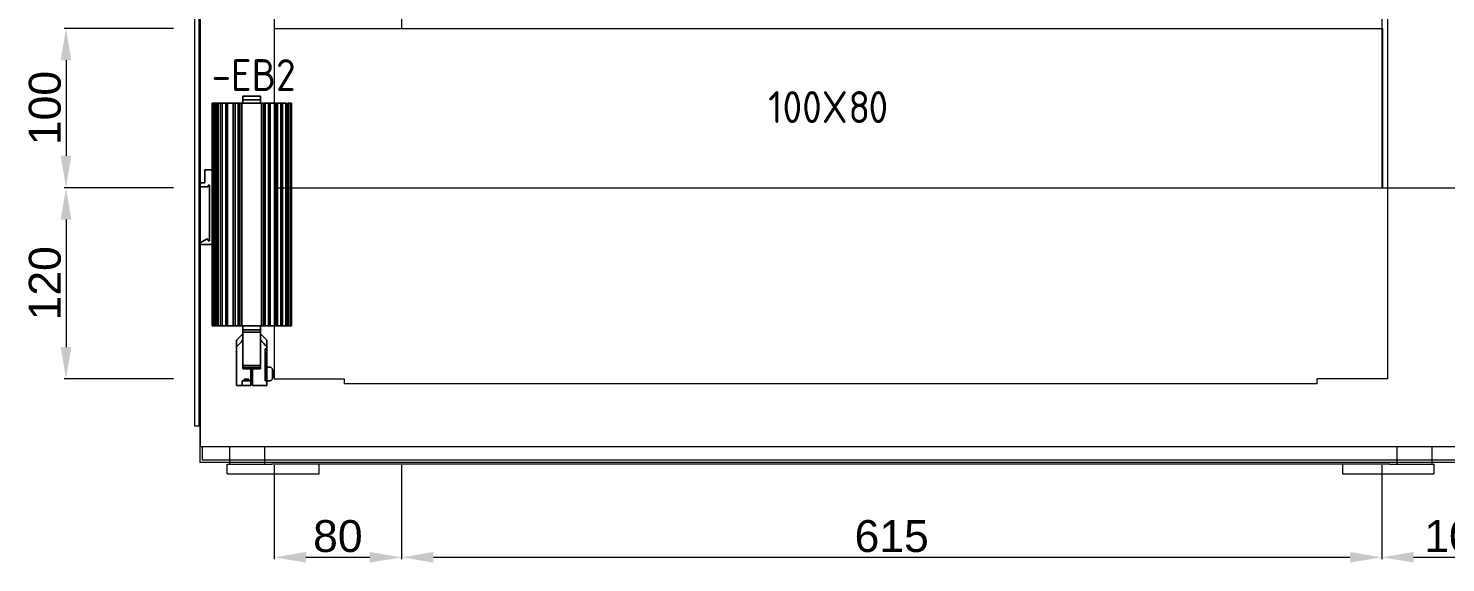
# Model space of a CAD drawing. Header units: millimetres. Extents: x 4137 to 6698, y 1400 to 3585.
# Drawn here: x 4137 to 5027, y 1400 to 1736 of the extents above; entities that cross this region are included whole.
import ezdxf
from ezdxf.enums import TextEntityAlignment as Align

# ---------------------------------------------------------------- set-up
doc = ezdxf.new("R2010")
doc.units = ezdxf.units.MM
doc.layers.add('000-PI-Oprema', color=30, linetype='Continuous', lineweight=5)
for name, color, linetype in [('000-PI-ORMAR', 2, 'Continuous'), ('000-PI_TEXT', 7, 'Continuous'), ('002-PI-Kabelska kanalica', 150, 'Continuous')]:
    doc.layers.add(name, color=color, linetype=linetype)
doc.styles.add('PI0', font='isocpeur.ttf', dxfattribs={"width": 0.9})
doc.styles.get("Standard").update_dxf_attribs({"font": 'arial.ttf'})

msp = doc.modelspace()

# ---------------------------------------------------------------- linework, layer by layer
at = {"color": 0, "linetype": 'ByBlock', "lineweight": 0}
for p, q in [((4271.38, 1688.78), (4271.38, 1693.27)), ((4271.38, 1693.27), (4282.35, 1693.27)), ((4282.35, 1693.27), (4282.35, 1688.78)), ((4251.94, 1688.78), (4271.38, 1688.78)), ((4251.94, 1646.99), (4251.94, 1688.78)), ((4282.35, 1688.78), (4301.79, 1688.78)), ((4301.79, 1688.78), (4301.79, 1549.09)), ((4247.45, 1638.89), (4247.45, 1646.99)), ((4247.45, 1646.99), (4251.94, 1646.99)), ((4244.46, 1636.39), (4244.46, 1638.89)), ((4244.46, 1638.89), (4247.45, 1638.89)), ((4249.44, 1636.39), (4244.46, 1636.39)), ((4250.43, 1637.4), (4249.44, 1637.4)), ((4249.44, 1637.4), (4249.44, 1636.39)), ((4250.43, 1602.48), (4250.43, 1637.4)), ((4244.46, 1601.25), (4248.44, 1603.57)), ((4248.44, 1603.57), (4249.44, 1603.57)), ((4249.44, 1603.57), (4249.44, 1602.48)), ((4249.44, 1602.48), (4250.43, 1602.48)), ((4244.46, 1600.07), (4244.46, 1601.25)), ((4251.94, 1600.07), (4244.46, 1600.07)), ((4251.94, 1549.09), (4251.94, 1600.07)), ((4271.38, 1549.09), (4251.94, 1549.09)), ((4271.38, 1544.09), (4271.38, 1549.09)), ((4301.79, 1549.09), (4282.35, 1549.09)), ((4282.35, 1549.09), (4282.35, 1544.09)), ((4267.4, 1540.11), (4271.38, 1544.09)), ((4267.4, 1511.67), (4267.4, 1540.11)), ((4282.35, 1544.09), (4286.33, 1540.11)), ((4286.33, 1540.11), (4286.33, 1511.67)), ((4276.37, 1511.67), (4267.4, 1511.67)), ((4277.37, 1512.15), (4276.37, 1512.15)), ((4276.37, 1512.15), (4276.37, 1511.67)), ((4277.37, 1511.67), (4277.37, 1512.15)), ((4286.33, 1511.67), (4277.37, 1511.67))]:
    msp.add_line(p, q, dxfattribs=at)
at = {"layer": '000-PI-Oprema', "color": 0, "linetype": 'ByBlock', "lineweight": 0, "flags": 128}
for points in [[(4282.35, 1690.89), (4271.38, 1690.89), (4271.38, 1691.56), (4271.38, 1692.14), (4271.38, 1692.58), (4271.38, 1692.93), (4271.38, 1693.16), (4271.38, 1693.27)], [(4282.35, 1690.89), (4282.35, 1691.56), (4282.35, 1692.14), (4282.35, 1692.58), (4282.35, 1692.93), (4282.35, 1693.16), (4282.35, 1693.27)], [(4251.94, 1549.09), (4251.94, 1688.78)], [(4251.94, 1549.09), (4251.94, 1688.78)], [(4251.94, 1688.78), (4253.93, 1688.78), (4253.93, 1549.09), (4251.94, 1549.09), (4251.94, 1600.07), (4251.94, 1549.09)], [(4251.94, 1549.09), (4251.94, 1688.78)], [(4251.94, 1549.09), (4253.93, 1549.09), (4253.93, 1688.78), (4251.94, 1688.78)], [(4251.94, 1549.09), (4251.94, 1688.78)], [(4253.42, 1549.09), (4254.43, 1549.09), (4254.43, 1688.78), (4253.42, 1688.78), (4253.42, 1646.99)], [(4253.42, 1549.09), (4254.43, 1549.09), (4254.43, 1688.78), (4253.42, 1688.78), (4253.42, 1646.99)], [(4253.42, 1549.09), (4254.43, 1549.09), (4254.43, 1688.78), (4253.42, 1688.78), (4253.42, 1646.99)], [(4253.42, 1549.09), (4254.43, 1549.09), (4254.43, 1688.78), (4253.42, 1688.78), (4253.42, 1646.99)], [(4258.58, 1549.09), (4258.58, 1688.78), (4257.42, 1688.78), (4254.92, 1688.78), (4254.92, 1549.09), (4257.42, 1549.09), (4258.58, 1549.09), (4260.57, 1549.09), (4261.72, 1549.09), (4265.22, 1549.09), (4266.38, 1549.09), (4268.37, 1549.09), (4269.5, 1549.09), (4284.22, 1549.09), (4285.35, 1549.09), (4287.37, 1549.09), (4288.5, 1549.09), (4292, 1549.09), (4293.15, 1549.09), (4295.14, 1549.09), (4296.3, 1549.09), (4298.8, 1549.09), (4299.38, 1549.09), (4299.96, 1549.09), (4300.47, 1549.09), (4300.93, 1549.09), (4301.3, 1549.09), (4301.58, 1549.09), (4301.74, 1549.09), (4301.79, 1549.09)], [(4258.58, 1549.09), (4258.58, 1688.78), (4260.57, 1688.78), (4261.72, 1688.78), (4261.72, 1549.09), (4260.57, 1549.09), (4260.57, 1688.78), (4261.72, 1688.78), (4265.22, 1688.78), (4265.22, 1549.09), (4261.72, 1549.09), (4261.72, 1688.78), (4265.22, 1688.78), (4266.38, 1688.78), (4266.38, 1549.09), (4265.22, 1549.09), (4265.22, 1688.78), (4266.38, 1688.78), (4268.37, 1688.78), (4268.37, 1549.09), (4266.38, 1549.09), (4266.38, 1688.78), (4268.37, 1688.78), (4269.5, 1688.78), (4269.5, 1549.09), (4268.37, 1549.09), (4268.37, 1688.78), (4269.5, 1688.78), (4284.22, 1688.78), (4284.22, 1549.09), (4269.5, 1549.09), (4269.5, 1688.78), (4284.22, 1688.78), (4285.35, 1688.78), (4285.35, 1549.09), (4284.22, 1549.09), (4284.22, 1688.78), (4285.35, 1688.78), (4287.37, 1688.78), (4287.37, 1549.09), (4285.35, 1549.09), (4285.35, 1688.78), (4287.37, 1688.78), (4288.5, 1688.78), (4288.5, 1549.09), (4287.37, 1549.09), (4287.37, 1688.78), (4288.5, 1688.78), (4292, 1688.78), (4292, 1549.09), (4288.5, 1549.09), (4288.5, 1688.78), (4292, 1688.78), (4293.15, 1688.78), (4293.15, 1549.09), (4292, 1549.09), (4292, 1688.78), (4293.15, 1688.78), (4295.14, 1688.78), (4295.14, 1549.09), (4293.15, 1549.09), (4293.15, 1688.78), (4295.14, 1688.78), (4296.3, 1688.78), (4296.3, 1549.09), (4295.14, 1549.09), (4295.14, 1688.78), (4296.3, 1688.78), (4298.8, 1688.78), (4298.8, 1549.09), (4296.3, 1549.09), (4296.3, 1688.78), (4298.8, 1688.78), (4299.38, 1688.78), (4299.96, 1688.78), (4300.47, 1688.78), (4300.93, 1688.78), (4301.3, 1688.78), (4301.58, 1688.78), (4301.74, 1688.78), (4301.79, 1688.78)], [(4301.79, 1688.78), (4299.8, 1688.78), (4299.8, 1549.09), (4301.79, 1549.09)], [(4301.79, 1688.78), (4299.8, 1688.78), (4299.8, 1549.09), (4301.79, 1549.09)], [(4301.79, 1549.09), (4301.79, 1688.78)], [(4301.79, 1549.09), (4301.79, 1688.78)], [(4301.79, 1549.09), (4301.79, 1688.78)], [(4301.79, 1549.09), (4301.79, 1688.78)], [(4301.79, 1549.09), (4301.79, 1688.78)], [(4271.38, 1543.97), (4271.38, 1543.77), (4271.38, 1543.44), (4271.38, 1543), (4271.38, 1542.47), (4271.38, 1541.82), (4271.38, 1541.08), (4271.38, 1540.25), (4271.38, 1541.08), (4271.38, 1541.82), (4271.38, 1542.47), (4271.38, 1543), (4271.38, 1543.44), (4271.38, 1543.77), (4271.38, 1543.97), (4271.38, 1544.09), (4267.4, 1540.11), (4267.4, 1540.04), (4267.4, 1539.9), (4267.4, 1539.62), (4267.4, 1539.28), (4267.4, 1538.79), (4267.4, 1538.23), (4267.4, 1537.56), (4267.4, 1536.78), (4267.4, 1535.92), (4268.34, 1536.96), (4269.34, 1538.05), (4270.36, 1539.14), (4271.38, 1540.25), (4270.36, 1539.14), (4269.34, 1538.05), (4268.34, 1536.96), (4267.4, 1535.92), (4267.4, 1536.78), (4267.4, 1537.56), (4267.4, 1538.23), (4267.4, 1538.79), (4267.4, 1539.28), (4267.4, 1539.62), (4267.4, 1539.9), (4267.4, 1540.04)], [(4286.33, 1540.04), (4286.33, 1539.9), (4286.33, 1539.62), (4286.33, 1539.28), (4286.33, 1538.79), (4286.33, 1538.23), (4286.33, 1537.56), (4286.33, 1536.78), (4286.33, 1535.92), (4286.33, 1536.78), (4286.33, 1537.56), (4286.33, 1538.23), (4286.33, 1538.79), (4286.33, 1539.28), (4286.33, 1539.62), (4286.33, 1539.9), (4286.33, 1540.04), (4286.33, 1540.11), (4282.35, 1544.09), (4282.35, 1543.97), (4282.35, 1543.77), (4282.35, 1543.44), (4282.35, 1543), (4282.35, 1542.47), (4282.35, 1541.82), (4282.35, 1541.08), (4282.35, 1540.25), (4283.39, 1539.14), (4284.38, 1538.05), (4285.38, 1536.96), (4286.33, 1535.92), (4285.38, 1536.96), (4284.38, 1538.05), (4283.39, 1539.14), (4282.35, 1540.25), (4282.35, 1541.08), (4282.35, 1541.82), (4282.35, 1542.47), (4282.35, 1543), (4282.35, 1543.44), (4282.35, 1543.77), (4282.35, 1543.97)], [(4288.34, 1514.65), (4288.71, 1514.7), (4289.08, 1514.86), (4289.38, 1515.09), (4289.64, 1515.41), (4289.77, 1515.76), (4289.82, 1516.16), (4289.82, 1521.64), (4289.77, 1522.03), (4289.64, 1522.38), (4289.38, 1522.71), (4289.08, 1522.94), (4288.71, 1523.08), (4288.34, 1523.14), (4286.33, 1523.14), (4286.33, 1534.62), (4285.33, 1534.62)], [(4288.34, 1514.65), (4286.33, 1514.65), (4285.33, 1514.65), (4286.33, 1514.65), (4286.33, 1534.62), (4285.33, 1534.62), (4286.33, 1534.62), (4285.33, 1534.62)], [(4271.38, 1522.01), (4271.38, 1523.03), (4271.38, 1524.14)], [(4271.38, 1524.14), (4271.38, 1523.03), (4271.38, 1522.01)], [(4288.34, 1523.14), (4288.71, 1523.08), (4289.08, 1522.94), (4289.38, 1522.71), (4289.64, 1522.38), (4289.77, 1522.03), (4289.82, 1521.64), (4289.82, 1516.16), (4289.77, 1515.76), (4289.64, 1515.41), (4289.38, 1515.09), (4289.08, 1514.86), (4288.71, 1514.7), (4288.34, 1514.65)], [(4288.34, 1523.14), (4288.71, 1523.08), (4289.08, 1522.94), (4289.38, 1522.71), (4289.64, 1522.38), (4289.77, 1522.03), (4289.82, 1521.64), (4289.82, 1516.16), (4289.77, 1515.76), (4289.64, 1515.41), (4289.38, 1515.09), (4289.08, 1514.86), (4288.71, 1514.7), (4288.34, 1514.65)], [(4275.13, 1515.65), (4275.06, 1515.65), (4274.92, 1515.65), (4274.69, 1515.65), (4274.36, 1515.65), (4274.01, 1515.65), (4273.62, 1515.65), (4273.23, 1515.65), (4272.88, 1515.65), (4272.56, 1515.65), (4272.32, 1515.65), (4272.19, 1515.65), (4272.12, 1515.65)], [(4275.13, 1514.65), (4275.06, 1514.65), (4274.92, 1514.65), (4274.69, 1514.65), (4274.36, 1514.65), (4274.01, 1514.65), (4273.62, 1514.65), (4273.23, 1514.65), (4272.88, 1514.65), (4272.56, 1514.65), (4272.32, 1514.65), (4272.19, 1514.65), (4272.12, 1514.65)], [(4276.37, 1514.65), (4276.37, 1512.15)], [(4276.37, 1514.65), (4276.37, 1512.15)], [(4290.33, 1518.15), (4290.33, 1520.69), (4289.82, 1520.69), (4289.82, 1518.15)], [(4289.82, 1519.74), (4289.82, 1517.2), (4290.33, 1517.2)], [(4290.33, 1517.2), (4289.82, 1517.2), (4289.82, 1519.74), (4290.33, 1519.74)], [(4289.82, 1516.8), (4289.82, 1516.97), (4289.82, 1517.22), (4289.82, 1517.57), (4289.82, 1517.96), (4289.82, 1518.42), (4289.82, 1518.89), (4289.82, 1518.42), (4289.82, 1517.96), (4289.82, 1517.57), (4289.82, 1517.22), (4289.82, 1516.97), (4289.82, 1516.8), (4289.82, 1516.76)], [(4289.82, 1518.89), (4289.82, 1518.38), (4289.82, 1517.89), (4289.82, 1517.43), (4289.82, 1517.03), (4289.82, 1516.69), (4289.82, 1516.46), (4289.82, 1516.29), (4289.82, 1516.25)], [(4289.82, 1516.29), (4289.82, 1516.46), (4289.82, 1516.69), (4289.82, 1517.03), (4289.82, 1517.43), (4289.82, 1517.89), (4289.82, 1518.38), (4289.82, 1518.89)], [(4289.82, 1518.89), (4290.33, 1518.89)], [(4289.82, 1518.89), (4290.33, 1518.89)], [(4290.33, 1517.03), (4289.82, 1517.03)], [(4290.33, 1516.6), (4289.82, 1516.6)], [(4290.33, 1521.48), (4290.33, 1521.34), (4290.33, 1521.08), (4290.33, 1520.76), (4290.33, 1520.37), (4290.33, 1519.9), (4290.33, 1519.42), (4290.33, 1518.89), (4290.33, 1519.42), (4290.33, 1519.9), (4290.33, 1520.37), (4290.33, 1520.76), (4290.33, 1521.08), (4290.33, 1521.34), (4290.33, 1521.48), (4290.33, 1521.55)], [(4290.33, 1520.99), (4290.33, 1520.83), (4290.33, 1520.58), (4290.33, 1520.23), (4290.33, 1519.84), (4290.33, 1519.37), (4290.33, 1518.89), (4290.33, 1519.37), (4290.33, 1519.84), (4290.33, 1520.23), (4290.33, 1520.58), (4290.33, 1520.83), (4290.33, 1520.99), (4290.33, 1521.04)], [(4290.33, 1516.8), (4290.33, 1516.97), (4290.33, 1517.22), (4290.33, 1517.57), (4290.33, 1517.96), (4290.33, 1518.42), (4290.33, 1518.89), (4290.33, 1518.42), (4290.33, 1517.96), (4290.33, 1517.57), (4290.33, 1517.22), (4290.33, 1516.97), (4290.33, 1516.8), (4290.33, 1516.76)]]:
    msp.add_lwpolyline(points, dxfattribs=at)
for points in [[(4282.35, 1690.89), (4282.35, 1691.56), (4282.35, 1692.14), (4282.35, 1692.58), (4282.35, 1692.93), (4282.35, 1693.16), (4282.35, 1693.27), (4271.38, 1693.27), (4271.38, 1693.16), (4271.38, 1692.93), (4271.38, 1692.58), (4271.38, 1692.14), (4271.38, 1691.56), (4271.38, 1690.89)], [(4271.38, 1690.89), (4271.38, 1688.78), (4271.38, 1690.89)], [(4282.35, 1688.78), (4282.35, 1690.89), (4282.35, 1688.78), (4271.38, 1688.78)], [(4251.94, 1688.78), (4251.98, 1688.78), (4252.17, 1688.78), (4252.44, 1688.78), (4252.81, 1688.78), (4253.25, 1688.78), (4253.79, 1688.78), (4254.34, 1688.78), (4254.92, 1688.78), (4254.34, 1688.78), (4253.79, 1688.78), (4253.25, 1688.78), (4252.81, 1688.78), (4252.44, 1688.78), (4252.17, 1688.78), (4251.98, 1688.78)], [(4253.93, 1688.78), (4253.93, 1549.09), (4251.94, 1549.09), (4251.94, 1688.78)], [(4251.94, 1688.78), (4251.94, 1646.99)], [(4253.93, 1688.78), (4251.94, 1688.78), (4251.94, 1549.09), (4253.93, 1549.09)], [(4253.42, 1688.78), (4253.42, 1646.99), (4253.42, 1688.78), (4251.94, 1688.78)], [(4252.81, 1549.09), (4252.81, 1688.78)], [(4253.42, 1600.07), (4253.42, 1549.09), (4254.43, 1549.09), (4254.43, 1688.78), (4253.42, 1688.78), (4253.42, 1646.99), (4253.42, 1688.78), (4254.43, 1688.78), (4254.43, 1549.09), (4253.42, 1549.09)], [(4253.42, 1549.09), (4253.42, 1600.07), (4253.42, 1549.09), (4254.43, 1549.09), (4254.43, 1688.78), (4253.42, 1688.78), (4253.42, 1646.99), (4253.42, 1688.78), (4254.43, 1688.78), (4254.43, 1549.09)], [(4257.42, 1549.09), (4257.42, 1688.78), (4254.92, 1688.78), (4254.92, 1549.09), (4257.42, 1549.09)], [(4255.92, 1549.09), (4255.92, 1688.78), (4270.73, 1688.78), (4270.73, 1549.09), (4255.92, 1549.09)], [(4270.73, 1549.09), (4270.73, 1688.78), (4255.92, 1688.78), (4255.92, 1549.09), (4270.73, 1549.09)], [(4255.92, 1549.09), (4255.92, 1688.78), (4270.73, 1688.78), (4270.73, 1549.09), (4255.92, 1549.09)], [(4255.92, 1688.78), (4255.92, 1549.09), (4270.73, 1549.09), (4270.73, 1688.78)], [(4270.73, 1549.09), (4270.73, 1688.78), (4255.92, 1688.78), (4255.92, 1549.09)], [(4255.92, 1688.78), (4270.73, 1688.78), (4270.73, 1549.09), (4255.92, 1549.09)], [(4258.58, 1549.09), (4257.42, 1549.09), (4257.42, 1688.78), (4258.58, 1688.78), (4260.57, 1688.78), (4260.57, 1549.09)], [(4282.99, 1688.78), (4282.99, 1549.09)], [(4282.99, 1549.09), (4282.99, 1688.78), (4298.31, 1688.78), (4298.31, 1549.09), (4282.99, 1549.09)], [(4282.99, 1549.09), (4282.99, 1688.78), (4298.31, 1688.78), (4298.31, 1549.09), (4282.99, 1549.09)], [(4282.99, 1688.78), (4298.31, 1688.78), (4298.31, 1549.09), (4282.99, 1549.09)], [(4282.99, 1688.78), (4298.31, 1688.78), (4298.31, 1549.09), (4282.99, 1549.09)], [(4298.31, 1688.78), (4282.99, 1688.78), (4298.31, 1688.78), (4298.31, 1549.09)], [(4301.79, 1688.78), (4301.79, 1549.09), (4301.74, 1549.09), (4301.58, 1549.09), (4301.3, 1549.09), (4300.93, 1549.09), (4300.47, 1549.09), (4299.96, 1549.09), (4299.38, 1549.09), (4298.8, 1549.09), (4298.8, 1688.78), (4299.38, 1688.78), (4299.96, 1688.78), (4300.47, 1688.78), (4300.93, 1688.78), (4301.3, 1688.78), (4301.58, 1688.78), (4301.74, 1688.78)], [(4299.8, 1688.78), (4299.8, 1549.09), (4301.79, 1549.09), (4301.79, 1688.78)], [(4301.79, 1688.78), (4299.8, 1688.78), (4299.8, 1549.09), (4301.79, 1549.09)], [(4299.8, 1688.78), (4299.8, 1549.09), (4301.79, 1549.09), (4301.79, 1688.78)], [(4301.79, 1688.78), (4299.8, 1688.78), (4299.8, 1549.09), (4301.79, 1549.09)], [(4299.8, 1549.09), (4299.8, 1688.78), (4301.79, 1688.78), (4301.79, 1549.09)], [(4299.8, 1549.09), (4301.79, 1549.09), (4301.79, 1688.78), (4299.8, 1688.78)], [(4301.79, 1688.78), (4299.8, 1688.78)], [(4301.79, 1688.78), (4299.8, 1688.78)], [(4299.8, 1688.78), (4301.79, 1688.78)], [(4299.8, 1688.78), (4301.79, 1688.78)], [(4299.8, 1549.09), (4299.8, 1688.78), (4299.8, 1549.09)], [(4299.8, 1549.09), (4299.8, 1688.78), (4299.8, 1549.09)], [(4299.8, 1549.09), (4299.8, 1688.78), (4299.8, 1549.09)], [(4299.8, 1549.09), (4299.8, 1688.78), (4299.8, 1549.09)], [(4300.93, 1549.09), (4300.93, 1688.78)], [(4301.79, 1549.09), (4301.79, 1688.78), (4301.79, 1549.09)], [(4301.79, 1549.09), (4301.79, 1688.78), (4301.79, 1549.09)], [(4301.79, 1549.09), (4301.79, 1688.78), (4301.79, 1549.09)], [(4253.42, 1646.99), (4251.94, 1646.99), (4247.45, 1646.99), (4251.94, 1646.99)], [(4247.45, 1646.99), (4247.45, 1638.89)], [(4251.94, 1646.99), (4251.94, 1600.07)], [(4253.42, 1646.99), (4253.42, 1600.07)], [(4253.42, 1600.07), (4253.42, 1646.99), (4253.42, 1600.07), (4253.42, 1646.99), (4253.42, 1600.07), (4253.42, 1646.99), (4253.42, 1600.07)], [(4244.46, 1638.89), (4244.46, 1636.39)], [(4244.46, 1638.89), (4247.45, 1638.89), (4244.46, 1638.89)], [(4244.46, 1636.39), (4249.44, 1636.39), (4244.46, 1636.39)], [(4249.44, 1637.4), (4249.44, 1636.39)], [(4249.44, 1637.4), (4250.43, 1637.4), (4249.44, 1637.4)], [(4250.43, 1637.4), (4250.43, 1602.48)], [(4250.43, 1602.48), (4249.44, 1602.48), (4249.44, 1603.57), (4248.44, 1603.57), (4244.46, 1601.25), (4248.44, 1603.57), (4249.44, 1603.57), (4249.44, 1602.48)], [(4244.46, 1601.25), (4244.46, 1600.07)], [(4244.46, 1600.07), (4251.94, 1600.07), (4244.46, 1600.07)], [(4253.42, 1600.07), (4251.94, 1600.07)], [(4253.42, 1600.07), (4253.42, 1549.09)], [(4253.42, 1600.07), (4253.42, 1549.09)], [(4253.42, 1600.07), (4253.42, 1549.09)], [(4251.94, 1549.09), (4251.98, 1549.09), (4252.17, 1549.09), (4252.44, 1549.09), (4252.81, 1549.09), (4253.25, 1549.09), (4253.79, 1549.09), (4254.34, 1549.09), (4254.92, 1549.09), (4254.34, 1549.09), (4253.79, 1549.09), (4253.25, 1549.09), (4252.81, 1549.09), (4252.44, 1549.09), (4252.17, 1549.09), (4251.98, 1549.09)], [(4253.42, 1549.09), (4251.94, 1549.09)], [(4271.38, 1549.09), (4271.38, 1546.59), (4271.38, 1545.04), (4271.38, 1524.14), (4271.38, 1545.04), (4271.38, 1546.59)], [(4282.35, 1549.09), (4271.38, 1549.09)], [(4282.35, 1549.09), (4282.35, 1546.59), (4282.35, 1545.04), (4282.35, 1524.14), (4282.35, 1545.04), (4282.35, 1546.59)], [(4298.31, 1549.09), (4282.99, 1549.09)], [(4301.79, 1549.09), (4299.8, 1549.09)], [(4301.79, 1549.09), (4299.8, 1549.09)], [(4299.8, 1549.09), (4301.79, 1549.09)], [(4299.8, 1549.09), (4301.79, 1549.09)], [(4282.35, 1546.59), (4271.38, 1546.59)], [(4282.35, 1545.04), (4271.38, 1545.04)], [(4271.38, 1540.25), (4271.38, 1522.01)], [(4282.35, 1522.01), (4282.35, 1540.25), (4282.35, 1522.01)], [(4267.4, 1535.92), (4267.4, 1511.67), (4267.4, 1535.92)], [(4285.33, 1514.65), (4285.33, 1534.62)], [(4285.33, 1514.65), (4285.33, 1534.62), (4286.33, 1534.62), (4286.33, 1514.65), (4285.33, 1514.65), (4286.33, 1514.65)], [(4285.33, 1514.65), (4285.33, 1534.62), (4286.33, 1534.62), (4286.33, 1523.14), (4288.34, 1523.14), (4288.71, 1523.08), (4289.08, 1522.94), (4289.38, 1522.71), (4289.64, 1522.38), (4289.77, 1522.03), (4289.82, 1521.64), (4289.82, 1516.16), (4289.77, 1515.76), (4289.64, 1515.41), (4289.38, 1515.09), (4289.08, 1514.86), (4288.71, 1514.7), (4288.34, 1514.65), (4286.33, 1514.65)], [(4285.33, 1534.62), (4286.33, 1534.62), (4286.33, 1523.14), (4288.34, 1523.14), (4288.71, 1523.08), (4289.08, 1522.94), (4289.38, 1522.71), (4289.64, 1522.38), (4289.77, 1522.03), (4289.82, 1521.64), (4289.82, 1516.16), (4289.77, 1515.76), (4289.64, 1515.41), (4289.38, 1515.09), (4289.08, 1514.86), (4288.71, 1514.7), (4288.34, 1514.65), (4288.71, 1514.7), (4289.08, 1514.86), (4289.38, 1515.09), (4289.64, 1515.41), (4289.77, 1515.76), (4289.82, 1516.16), (4289.82, 1521.64), (4289.77, 1522.03), (4289.64, 1522.38), (4289.38, 1522.71), (4289.08, 1522.94), (4288.71, 1523.08), (4288.34, 1523.14), (4286.33, 1523.14), (4286.33, 1534.62)], [(4285.33, 1534.62), (4285.33, 1514.65)], [(4285.33, 1534.62), (4285.33, 1514.65)], [(4286.33, 1511.67), (4286.33, 1535.92), (4286.33, 1511.67)], [(4286.33, 1534.62), (4286.33, 1523.14), (4288.34, 1523.14), (4286.33, 1523.14)], [(4282.35, 1524.14), (4271.38, 1524.14)], [(4271.38, 1523.03), (4282.35, 1523.03), (4271.38, 1523.03)], [(4276.37, 1522.01), (4271.38, 1522.01)], [(4277.37, 1522.01), (4276.37, 1522.01)], [(4276.37, 1522.01), (4276.37, 1512.15), (4277.37, 1512.15), (4277.37, 1522.01)], [(4276.37, 1522.01), (4276.37, 1512.15), (4277.37, 1512.15), (4277.37, 1522.01)], [(4276.37, 1512.15), (4276.37, 1511.67), (4276.37, 1522.01), (4276.37, 1511.67)], [(4277.37, 1511.67), (4277.37, 1522.01)], [(4282.35, 1522.01), (4277.37, 1522.01)], [(4282.35, 1522.01), (4282.35, 1523.03), (4282.35, 1524.14), (4282.35, 1523.03)], [(4270.89, 1514.65), (4276.37, 1514.65)], [(4270.89, 1514.65), (4270.89, 1511.67), (4270.89, 1514.65)], [(4276.37, 1514.65), (4270.89, 1514.65)], [(4270.89, 1514.65), (4270.89, 1511.67), (4270.89, 1514.65)], [(4276.37, 1514.65), (4270.89, 1514.65)], [(4270.89, 1514.65), (4270.89, 1511.67), (4270.89, 1514.65)], [(4275.13, 1515.65), (4275.06, 1515.65), (4274.92, 1515.65), (4274.69, 1515.65), (4274.36, 1515.65), (4274.01, 1515.65), (4273.62, 1515.65), (4273.23, 1515.65), (4272.88, 1515.65), (4272.56, 1515.65), (4272.32, 1515.65), (4272.19, 1515.65), (4272.12, 1515.65), (4272.19, 1515.65), (4272.32, 1515.65), (4272.56, 1515.65), (4272.88, 1515.65), (4273.23, 1515.65), (4273.62, 1515.65), (4274.01, 1515.65), (4274.36, 1515.65), (4274.69, 1515.65), (4274.92, 1515.65), (4275.06, 1515.65)], [(4275.13, 1515.65), (4275.13, 1514.65), (4275.06, 1514.65), (4274.92, 1514.65), (4274.69, 1514.65), (4274.36, 1514.65), (4274.01, 1514.65), (4273.62, 1514.65), (4273.23, 1514.65), (4272.88, 1514.65), (4272.56, 1514.65), (4272.32, 1514.65), (4272.19, 1514.65), (4272.12, 1514.65), (4272.12, 1515.65), (4272.19, 1515.65), (4272.32, 1515.65), (4272.56, 1515.65), (4272.88, 1515.65), (4273.23, 1515.65), (4273.62, 1515.65), (4274.01, 1515.65), (4274.36, 1515.65), (4274.69, 1515.65), (4274.92, 1515.65), (4275.06, 1515.65)], [(4275.13, 1514.65), (4275.13, 1515.65), (4275.06, 1515.65), (4274.92, 1515.65), (4274.69, 1515.65), (4274.36, 1515.65), (4274.01, 1515.65), (4273.62, 1515.65), (4273.23, 1515.65), (4272.88, 1515.65), (4272.56, 1515.65), (4272.32, 1515.65), (4272.19, 1515.65), (4272.12, 1515.65), (4272.12, 1514.65), (4272.19, 1514.65), (4272.32, 1514.65), (4272.56, 1514.65), (4272.88, 1514.65), (4273.23, 1514.65), (4273.62, 1514.65), (4274.01, 1514.65), (4274.36, 1514.65), (4274.69, 1514.65), (4274.92, 1514.65), (4275.06, 1514.65)], [(4272.12, 1514.65), (4272.12, 1515.65), (4272.19, 1515.65), (4272.32, 1515.65), (4272.56, 1515.65), (4272.88, 1515.65), (4273.23, 1515.65), (4273.62, 1515.65), (4274.01, 1515.65), (4274.36, 1515.65), (4274.69, 1515.65), (4274.92, 1515.65), (4275.06, 1515.65), (4275.13, 1515.65), (4275.13, 1514.65), (4275.06, 1514.65), (4274.92, 1514.65), (4274.69, 1514.65), (4274.36, 1514.65), (4274.01, 1514.65), (4273.62, 1514.65), (4273.23, 1514.65), (4272.88, 1514.65), (4272.56, 1514.65), (4272.32, 1514.65), (4272.19, 1514.65)], [(4272.12, 1514.65), (4272.19, 1514.65), (4272.32, 1514.65), (4272.56, 1514.65), (4272.88, 1514.65), (4273.23, 1514.65), (4273.62, 1514.65), (4274.01, 1514.65), (4274.36, 1514.65), (4274.69, 1514.65), (4274.92, 1514.65), (4275.06, 1514.65), (4275.13, 1514.65), (4275.06, 1514.65), (4274.92, 1514.65), (4274.69, 1514.65), (4274.36, 1514.65), (4274.01, 1514.65), (4273.62, 1514.65), (4273.23, 1514.65), (4272.88, 1514.65), (4272.56, 1514.65), (4272.32, 1514.65), (4272.19, 1514.65)], [(4272.88, 1514.65), (4272.88, 1515.65)], [(4272.88, 1514.65), (4272.88, 1515.65)], [(4272.88, 1514.65), (4272.88, 1515.65)], [(4274.36, 1514.65), (4274.36, 1515.65)], [(4274.36, 1514.65), (4274.36, 1515.65)], [(4274.36, 1514.65), (4274.36, 1515.65)], [(4276.37, 1512.15), (4276.37, 1514.65)], [(4276.37, 1512.15), (4276.37, 1514.65)], [(4286.33, 1514.65), (4288.34, 1514.65), (4286.33, 1514.65), (4285.33, 1514.65)], [(4286.33, 1514.65), (4288.34, 1514.65)], [(4289.82, 1518.89), (4289.82, 1519.42), (4289.82, 1519.9), (4289.82, 1520.37), (4289.82, 1520.76), (4289.82, 1521.08), (4289.82, 1521.34), (4289.82, 1521.48), (4289.82, 1521.55), (4289.82, 1521.48), (4289.82, 1521.34), (4289.82, 1521.08), (4289.82, 1520.76), (4289.82, 1520.37), (4289.82, 1519.9), (4289.82, 1519.42), (4289.82, 1518.89)], [(4289.82, 1518.89), (4289.82, 1519.42), (4289.82, 1519.9), (4289.82, 1520.37), (4289.82, 1520.76), (4289.82, 1521.08), (4289.82, 1521.34), (4289.82, 1521.48), (4289.82, 1521.55), (4289.82, 1521.48), (4289.82, 1521.34), (4289.82, 1521.08), (4289.82, 1520.76), (4289.82, 1520.37), (4289.82, 1519.9), (4289.82, 1519.42), (4289.82, 1518.89)], [(4289.82, 1518.89), (4289.82, 1519.42), (4289.82, 1519.9), (4289.82, 1520.37), (4289.82, 1520.76), (4289.82, 1521.08), (4289.82, 1521.34), (4289.82, 1521.48), (4289.82, 1521.55), (4289.82, 1521.48), (4289.82, 1521.34), (4289.82, 1521.08), (4289.82, 1520.76), (4289.82, 1520.37), (4289.82, 1519.9), (4289.82, 1519.42), (4289.82, 1518.89)], [(4290.33, 1521.18), (4289.82, 1521.18), (4290.33, 1521.18)], [(4290.33, 1521.18), (4289.82, 1521.18), (4290.33, 1521.18)], [(4290.33, 1521.18), (4289.82, 1521.18), (4290.33, 1521.18)], [(4289.82, 1518.89), (4289.82, 1519.37), (4289.82, 1519.84), (4289.82, 1520.23), (4289.82, 1520.58), (4289.82, 1520.83), (4289.82, 1520.99), (4289.82, 1521.04), (4289.82, 1520.99), (4289.82, 1520.83), (4289.82, 1520.58), (4289.82, 1520.23), (4289.82, 1519.84), (4289.82, 1519.37), (4289.82, 1518.89)], [(4289.82, 1518.89), (4289.82, 1519.37), (4289.82, 1519.84), (4289.82, 1520.23), (4289.82, 1520.58), (4289.82, 1520.83), (4289.82, 1520.99), (4289.82, 1521.04), (4289.82, 1520.99), (4289.82, 1520.83), (4289.82, 1520.58), (4289.82, 1520.23), (4289.82, 1519.84), (4289.82, 1519.37), (4289.82, 1518.89)], [(4289.82, 1518.89), (4289.82, 1519.37), (4289.82, 1519.84), (4289.82, 1520.23), (4289.82, 1520.58), (4289.82, 1520.83), (4289.82, 1520.99), (4289.82, 1521.04), (4289.82, 1520.99), (4289.82, 1520.83), (4289.82, 1520.58), (4289.82, 1520.23), (4289.82, 1519.84), (4289.82, 1519.37), (4289.82, 1518.89)], [(4290.33, 1520.76), (4289.82, 1520.76), (4290.33, 1520.76)], [(4290.33, 1520.76), (4289.82, 1520.76), (4290.33, 1520.76)], [(4290.33, 1520.76), (4289.82, 1520.76), (4290.33, 1520.76)], [(4289.82, 1518.15), (4290.33, 1518.15), (4290.33, 1520.69), (4289.82, 1520.69)], [(4289.82, 1520.69), (4289.82, 1517.2), (4290.33, 1517.2), (4290.33, 1520.69)], [(4290.33, 1517.2), (4290.33, 1520.69), (4289.82, 1520.69), (4289.82, 1517.2)], [(4290.33, 1517.2), (4289.82, 1517.2), (4289.82, 1520.69), (4290.33, 1520.69)], [(4290.33, 1517.59), (4289.82, 1517.59), (4289.82, 1520.69), (4290.33, 1520.69)], [(4289.82, 1519), (4289.82, 1520.69)], [(4290.33, 1520.69), (4289.82, 1520.69), (4290.33, 1520.69)], [(4289.82, 1519), (4289.82, 1518.59)], [(4290.33, 1519), (4289.82, 1519), (4290.33, 1519)], [(4290.33, 1519), (4289.82, 1519), (4290.33, 1519)], [(4290.33, 1518.89), (4289.82, 1518.89)], [(4289.82, 1518.89), (4290.33, 1518.89), (4289.82, 1518.89)], [(4289.82, 1516.76), (4289.82, 1516.8), (4289.82, 1516.97), (4289.82, 1517.22), (4289.82, 1517.57), (4289.82, 1517.96), (4289.82, 1518.42), (4289.82, 1518.89), (4289.82, 1518.42), (4289.82, 1517.96), (4289.82, 1517.57), (4289.82, 1517.22), (4289.82, 1516.97), (4289.82, 1516.8)], [(4289.82, 1518.89), (4289.82, 1518.42), (4289.82, 1517.96), (4289.82, 1517.57), (4289.82, 1517.22), (4289.82, 1516.97), (4289.82, 1516.8), (4289.82, 1516.97), (4289.82, 1517.22), (4289.82, 1517.57), (4289.82, 1517.96), (4289.82, 1518.42)], [(4289.82, 1518.89), (4290.33, 1518.89), (4289.82, 1518.89)], [(4289.82, 1516.25), (4289.82, 1516.29), (4289.82, 1516.46), (4289.82, 1516.69), (4289.82, 1517.03), (4289.82, 1517.43), (4289.82, 1517.89), (4289.82, 1518.38), (4289.82, 1518.89), (4289.82, 1518.38), (4289.82, 1517.89), (4289.82, 1517.43), (4289.82, 1517.03), (4289.82, 1516.69), (4289.82, 1516.46), (4289.82, 1516.29)], [(4289.82, 1518.89), (4289.82, 1518.38), (4289.82, 1517.89), (4289.82, 1517.43), (4289.82, 1517.03), (4289.82, 1516.69), (4289.82, 1516.46), (4289.82, 1516.29), (4289.82, 1516.46), (4289.82, 1516.69), (4289.82, 1517.03), (4289.82, 1517.43), (4289.82, 1517.89), (4289.82, 1518.38)], [(4289.82, 1518.89), (4290.33, 1518.89), (4289.82, 1518.89), (4290.33, 1518.89), (4289.82, 1518.89)], [(4290.33, 1518.59), (4289.82, 1518.59), (4290.33, 1518.59)], [(4289.82, 1517.89), (4289.82, 1518.31), (4290.33, 1518.31), (4289.82, 1518.31)], [(4290.33, 1517.89), (4289.82, 1517.89), (4290.33, 1517.89)], [(4290.33, 1517.2), (4289.82, 1517.2), (4289.82, 1517.59), (4290.33, 1517.59)], [(4289.82, 1517.2), (4289.82, 1517.59), (4290.33, 1517.59), (4289.82, 1517.59)], [(4290.33, 1517.2), (4289.82, 1517.2), (4290.33, 1517.2)], [(4289.82, 1517.03), (4290.33, 1517.03)], [(4289.82, 1516.6), (4290.33, 1516.6)], [(4290.33, 1521.55), (4290.33, 1521.48), (4290.33, 1521.34), (4290.33, 1521.08), (4290.33, 1520.76), (4290.33, 1520.37), (4290.33, 1519.9), (4290.33, 1519.42), (4290.33, 1518.89), (4290.33, 1519.42), (4290.33, 1519.9), (4290.33, 1520.37), (4290.33, 1520.76), (4290.33, 1521.08), (4290.33, 1521.34), (4290.33, 1521.48)], [(4290.33, 1518.89), (4290.33, 1519.42), (4290.33, 1519.9), (4290.33, 1520.37), (4290.33, 1520.76), (4290.33, 1521.08), (4290.33, 1521.34), (4290.33, 1521.48), (4290.33, 1521.34), (4290.33, 1521.08), (4290.33, 1520.76), (4290.33, 1520.37), (4290.33, 1519.9), (4290.33, 1519.42)], [(4290.33, 1518.89), (4290.33, 1519.37), (4290.33, 1519.84), (4290.33, 1520.23), (4290.33, 1520.58), (4290.33, 1520.83), (4290.33, 1520.99), (4290.33, 1521.04), (4290.33, 1520.99), (4290.33, 1520.83), (4290.33, 1520.58), (4290.33, 1520.23), (4290.33, 1519.84), (4290.33, 1519.37), (4290.33, 1518.89)], [(4290.33, 1518.89), (4290.33, 1519.37), (4290.33, 1519.84), (4290.33, 1520.23), (4290.33, 1520.58), (4290.33, 1520.83), (4290.33, 1520.99), (4290.33, 1521.04), (4290.33, 1520.99), (4290.33, 1520.83), (4290.33, 1520.58), (4290.33, 1520.23), (4290.33, 1519.84), (4290.33, 1519.37), (4290.33, 1518.89)], [(4290.33, 1519), (4290.33, 1520.69)], [(4290.33, 1519.74), (4290.33, 1517.2)], [(4290.33, 1518.59), (4290.33, 1519)], [(4290.33, 1518.89), (4290.33, 1518.42), (4290.33, 1517.96), (4290.33, 1517.57), (4290.33, 1517.22), (4290.33, 1516.97), (4290.33, 1516.8), (4290.33, 1516.76), (4290.33, 1516.8), (4290.33, 1516.97), (4290.33, 1517.22), (4290.33, 1517.57), (4290.33, 1517.96), (4290.33, 1518.42), (4290.33, 1518.89)], [(4290.33, 1516.25), (4290.33, 1516.29), (4290.33, 1516.46), (4290.33, 1516.69), (4290.33, 1517.03), (4290.33, 1517.43), (4290.33, 1517.89), (4290.33, 1518.38), (4290.33, 1518.89), (4290.33, 1518.38), (4290.33, 1517.89), (4290.33, 1517.43), (4290.33, 1517.03), (4290.33, 1516.69), (4290.33, 1516.46), (4290.33, 1516.29)], [(4290.33, 1518.89), (4290.33, 1518.38), (4290.33, 1517.89), (4290.33, 1517.43), (4290.33, 1517.03), (4290.33, 1516.69), (4290.33, 1516.46), (4290.33, 1516.29), (4290.33, 1516.46), (4290.33, 1516.69), (4290.33, 1517.03), (4290.33, 1517.43), (4290.33, 1517.89), (4290.33, 1518.38)], [(4290.33, 1518.89), (4290.33, 1518.42), (4290.33, 1517.96), (4290.33, 1517.57), (4290.33, 1517.22), (4290.33, 1516.97), (4290.33, 1516.8), (4290.33, 1516.76), (4290.33, 1516.8), (4290.33, 1516.97), (4290.33, 1517.22), (4290.33, 1517.57), (4290.33, 1517.96), (4290.33, 1518.42), (4290.33, 1518.89)], [(4290.33, 1518.89), (4290.33, 1518.38), (4290.33, 1517.89), (4290.33, 1517.43), (4290.33, 1517.03), (4290.33, 1516.69), (4290.33, 1516.46), (4290.33, 1516.29), (4290.33, 1516.25), (4290.33, 1516.29), (4290.33, 1516.46), (4290.33, 1516.69), (4290.33, 1517.03), (4290.33, 1517.43), (4290.33, 1517.89), (4290.33, 1518.38), (4290.33, 1518.89)], [(4290.33, 1517.89), (4290.33, 1518.31)], [(4290.33, 1517.2), (4290.33, 1517.59)], [(4267.4, 1511.67), (4276.37, 1511.67), (4267.4, 1511.67)], [(4276.37, 1511.67), (4270.89, 1511.67)], [(4270.89, 1511.67), (4276.37, 1511.67)], [(4270.89, 1511.67), (4276.37, 1511.67)], [(4276.37, 1511.67), (4276.37, 1512.15)], [(4276.37, 1511.67), (4276.37, 1512.15)], [(4277.37, 1511.67), (4286.33, 1511.67), (4277.37, 1511.67)]]:
    msp.add_lwpolyline(points, close=True, dxfattribs=at)
at = {"layer": '000-PI-ORMAR', "color": 0, "linetype": 'ByBlock', "lineweight": 0}
for p, q in [((4244.46, 3457.78), (4244.46, 1473.28)), ((4240.95, 3437.28), (4240.95, 1486.28)), ((4243.67, 3437.28), (4243.67, 1486.28)), ((4290.95, 3405.78), (4290.95, 1515.78)), ((4989.95, 3405.78), (4989.95, 1515.78)), ((4290.95, 1515.78), (4334.95, 1515.78)), ((4334.95, 1515.78), (4334.95, 1512.78)), ((4989.95, 1515.78), (4945.95, 1515.78)), ((4945.95, 1512.78), (4945.95, 1515.78)), ((4945.95, 1512.78), (4334.95, 1512.78)), ((4240.95, 1486.28), (4244.46, 1486.28)), ((4244.45, 1463.28), (4244.45, 1486.28)), ((4244.46, 1473.28), (5036.46, 1473.28)), ((4245.95, 1464.78), (4245.95, 1473.28)), ((4262.95, 1473.28), (4262.95, 1462.28)), ((4284.95, 1473.28), (4284.95, 1462.28)), ((4995.95, 1473.28), (4995.95, 1462.28)), ((5017.95, 1473.28), (5017.95, 1462.28)), ((4262.95, 1463.28), (4244.45, 1463.28)), ((4262.95, 1464.78), (4245.95, 1464.78)), ((4261.49, 1462.28), (4262.95, 1462.28)), ((4261.49, 1456.28), (4261.49, 1462.28)), ((5017.95, 1464.78), (4262.95, 1464.78)), ((5017.95, 1463.28), (4262.95, 1463.28)), ((4262.95, 1462.28), (4267.21, 1462.28)), ((4267.21, 1462.28), (4289.32, 1462.28)), ((4991.58, 1462.28), (4289.32, 1462.28)), ((4319.14, 1456.28), (4319.14, 1462.28)), ((4961.76, 1462.28), (4961.76, 1456.28)), ((4991.58, 1462.28), (5013.69, 1462.28)), ((5013.69, 1462.28), (5017.95, 1462.28)), ((5034.95, 1464.78), (5017.95, 1464.78)), ((5036.45, 1463.28), (5017.95, 1463.28)), ((5017.95, 1462.28), (5019.41, 1462.28)), ((5019.41, 1456.28), (5019.41, 1462.28)), ((4261.49, 1456.28), (4319.14, 1456.28)), ((4961.76, 1456.28), (5019.41, 1456.28))]:
    msp.add_line(p, q, dxfattribs=at)
at = {"layer": '000-PI_TEXT', "color": 0, "linetype": 'ByBlock', "lineweight": 0, "ltscale": 0.25}
for p, q in [((4227.82, 1735.78), (4159.02, 1735.78)), ((4160.27, 1715.78), (4160.27, 1655.78)), ((4227.82, 1635.78), (4159.02, 1635.78)), ((4227.82, 1635.78), (4159.02, 1635.78)), ((4160.27, 1615.78), (4160.27, 1535.78)), ((4227.82, 1515.78), (4159.02, 1515.78)), ((4290.95, 1461.65), (4290.95, 1402.56)), ((4370.95, 1461.65), (4370.95, 1402.56)), ((4370.95, 1461.65), (4370.95, 1402.56)), ((4986.45, 1461.65), (4986.45, 1402.56)), ((4986.45, 1461.65), (4986.45, 1402.56)), ((4310.95, 1403.81), (4350.95, 1403.81)), ((4390.95, 1403.81), (4966.45, 1403.81)), ((5006.45, 1403.81), (5066.45, 1403.81))]:
    msp.add_line(p, q, dxfattribs=at)
at = {"layer": '000-PI_TEXT', "color": 0, "linetype": 'ByBlock', "ltscale": 0.25}
for points in [[(4156.93, 1715.78), (4163.6, 1715.78), (4160.27, 1735.78)], [(4156.93, 1655.78), (4163.6, 1655.78), (4160.27, 1635.78)], [(4156.93, 1615.78), (4163.6, 1615.78), (4160.27, 1635.78)], [(4156.93, 1535.78), (4163.6, 1535.78), (4160.27, 1515.78)], [(4310.95, 1407.14), (4310.95, 1400.48), (4290.95, 1403.81)], [(4350.95, 1407.14), (4350.95, 1400.48), (4370.95, 1403.81)], [(4390.95, 1407.14), (4390.95, 1400.48), (4370.95, 1403.81)], [(4966.45, 1407.14), (4966.45, 1400.48), (4986.45, 1403.81)], [(5006.45, 1407.14), (5006.45, 1400.48), (4986.45, 1403.81)]]:
    msp.add_solid(points, dxfattribs=at)
at = {"layer": '002-PI-Kabelska kanalica', "color": 0, "linetype": 'ByBlock', "lineweight": 0}
for p, q in [((4290.95, 3405.78), (4290.95, 1735.78)), ((4370.95, 3405.78), (4370.95, 1735.78)), ((4986.45, 3405.78), (4986.45, 1635.78)), ((4290.95, 1735.78), (4370.95, 1735.78)), ((4290.95, 1735.78), (4290.95, 1635.78)), ((4290.95, 1735.78), (4986.95, 1735.78)), ((4986.95, 1735.78), (4986.95, 1635.78)), ((4290.95, 1635.78), (4986.95, 1635.78)), ((4986.45, 1635.78), (5086.45, 1635.78))]:
    msp.add_line(p, q, dxfattribs=at)

# ---------------------------------------------------------------- texts
at = {"color": 0, "linetype": 'ByBlock', "lineweight": 0, "style": 'PI0', "width": 0.9}
msp.add_text('-EB2', height=20, dxfattribs=at).set_placement((4278.04, 1706.48), align=Align.MIDDLE)
at = {"color": 0, "style": 'PI0', "width": 0.9}
for s, p in [('100X', (4601.15, 1676.38)), ('8', (4651.55, 1676.38)), ('0', (4664.15, 1676.38))]:
    msp.add_text(s, height=20, dxfattribs=at).set_placement(p)
at = {"layer": '000-PI_TEXT', "color": 0, "linetype": 'ByBlock', "lineweight": 0, "ltscale": 0.25, "char_height": 20, "attachment_point": 5, "rotation": 90}
for s, insert in [('100', (4147.05, 1685.78)), ('120', (4147.05, 1575.78))]:
    msp.add_mtext(s, dxfattribs=dict(at, insert=insert))
at = {"layer": '000-PI_TEXT', "color": 0, "linetype": 'ByBlock', "lineweight": 0, "ltscale": 0.25, "char_height": 20, "attachment_point": 5}
for s, insert in [('80', (4330.95, 1417.02)), ('615', (4678.7, 1417.02)), ('100', (5036.45, 1417.02))]:
    msp.add_mtext(s, dxfattribs=dict(at, insert=insert))

doc.saveas('drawing.dxf')
